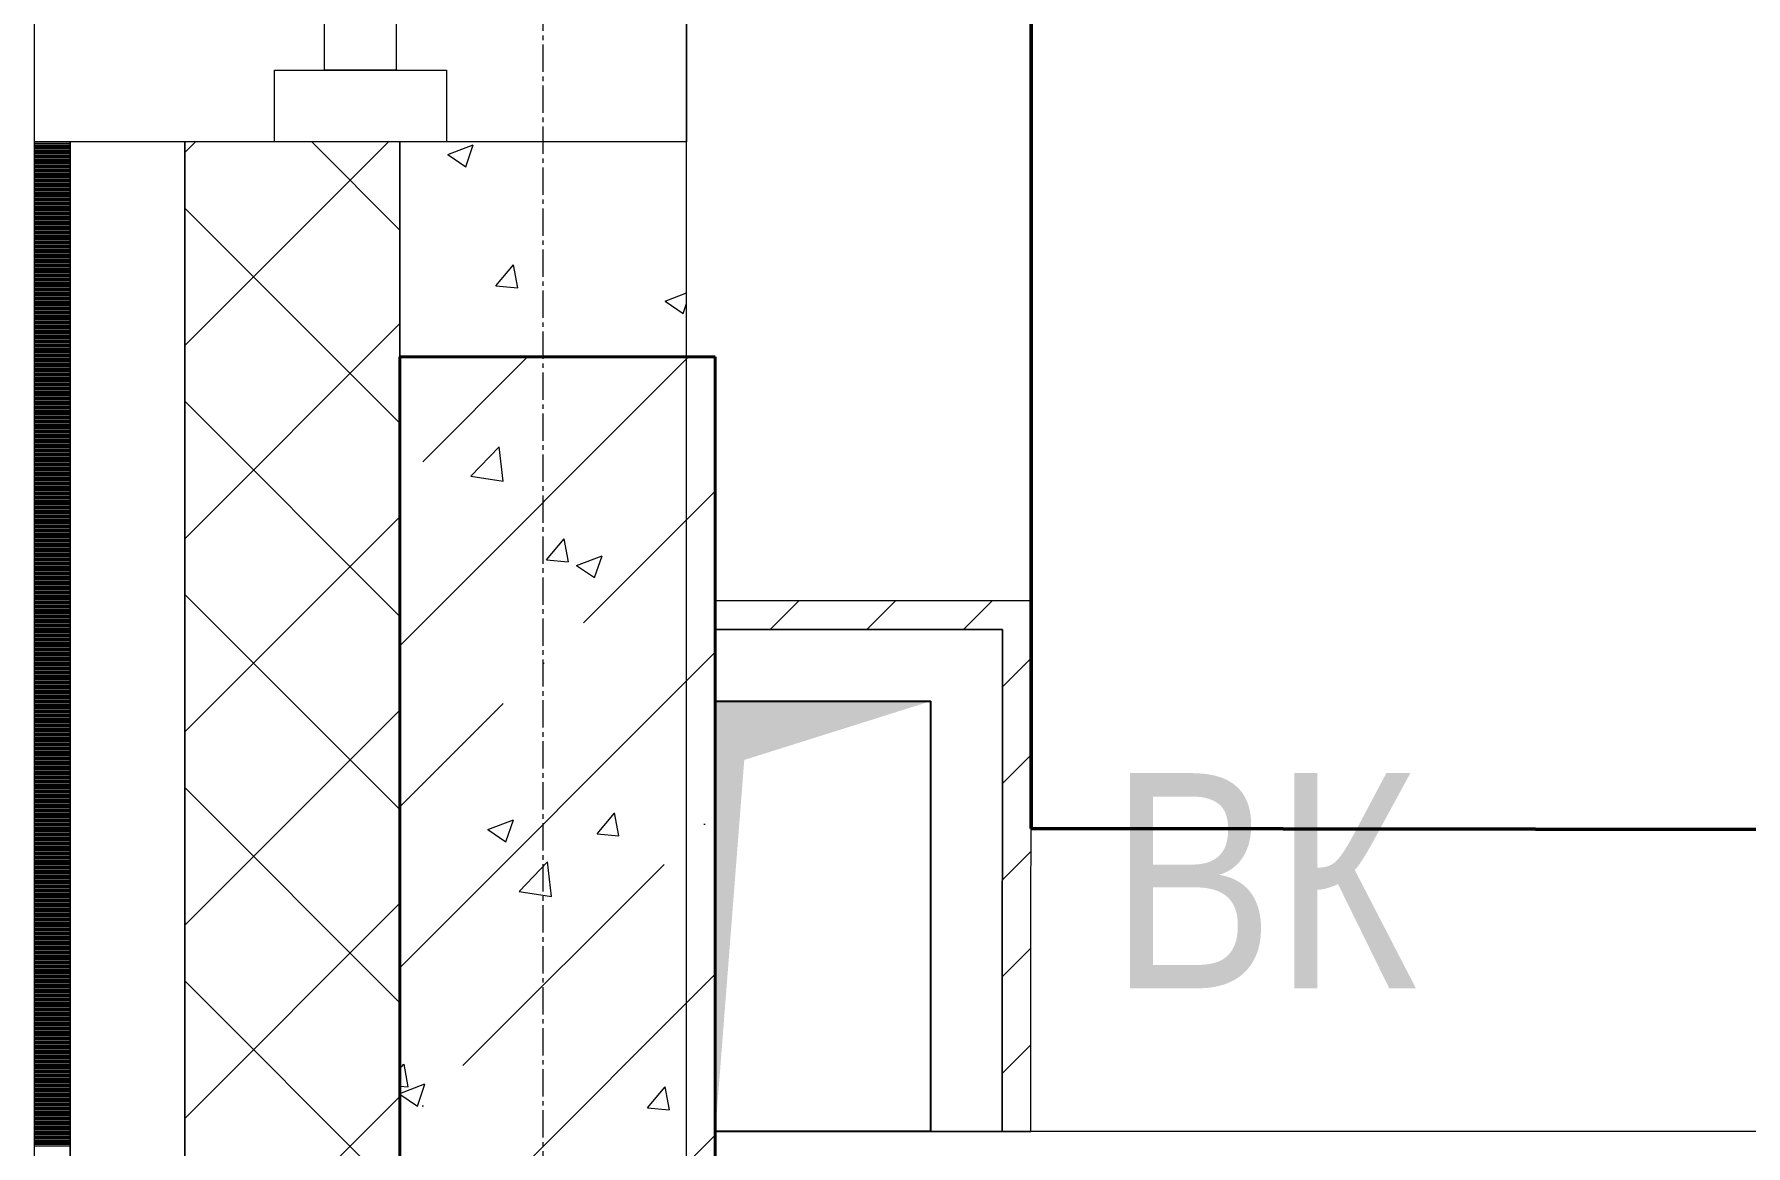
# Model space of a CAD drawing. Header units: millimetres. Extents: x -7155 to 483283, y -227682 to 148426.
# Drawn here: x -355 to 839, y 22900 to 23675 of the extents above; entities that cross this region are included whole.
import ezdxf

# ---------------------------------------------------------------- set-up
doc = ezdxf.new("R2010")
doc.units = ezdxf.units.MM
doc.linetypes.add('CENTER2', pattern=[28.575, 19.05, -3.175, 3.175, -3.175])
doc.linetypes.add('HIDDEN2', pattern=[4.7625, 3.175, -1.5875])
for name, color, linetype, lineweight in [('A-Wall_Материал_Газоблок_Контур', 250, 'Continuous', 0), ('АР_Колонны', 70, 'Continuous', 30), ('АР_Окна', 4, 'Continuous', 5), ('АР_Стены ГКЛ', 1, 'Continuous', 15), ('АР_Стены ЖБ', 7, 'Continuous', 30), ('АР_Стены ПЕНОблок', 52, 'Continuous', 20), ('АР_Тонкая', 254, 'Continuous', 5), ('АР_Утеплитель', 31, 'Continuous', 0), ('АР_Штриховка', 8, 'Continuous', 0), ('ВК_Шахты', 5, 'Continuous', 9)]:
    doc.layers.add(name, color=color, linetype=linetype, lineweight=lineweight)
doc.layers.add('АР_Оси_РД_100', color=7, linetype='Continuous', lineweight=0, true_color=0x525252)
doc.layers.add('РД_Оси_100', color=7, linetype='Continuous', lineweight=0, true_color=0x525252)
doc.styles.add('style1', font='ARIALN.TTF')

# ---------------------------------------------------------------- blocks, each defined once
blk = doc.blocks.new('СОШ_2200_АР_ОСИ_М100_28.05.24')
at = {"layer": 'АР_Оси_РД_100', "linetype": 'CENTER2'}
blk.add_line((0, -6155), (0, 139938.679), dxfattribs=at)

msp = doc.modelspace()

# ---------------------------------------------------------------- hatches: boundary and pattern name
at = {"layer": 'АР_Стены ГКЛ', "linetype": 'Continuous', "lineweight": 0, "true_color": 0x000000}
h = msp.add_hatch(dxfattribs=at)
h.set_pattern_fill('ANSI31', color=18, scale=15, style=0)
h.paths.add_polyline_path([(120, 23280), (120, 23260), (320.3, 23260), (340.3, 23280)], flags=0)
h = msp.add_hatch(dxfattribs=at)
h.set_pattern_fill('ANSI31', color=18, scale=15, angle=-360, style=0)
h.paths.add_polyline_path([(340.3, 23280), (320.3, 23260), (320, 22909.9), (340, 22909.9)], flags=0)
at = {"layer": 'АР_Штриховка', "linetype": 'Continuous', "lineweight": 5, "true_color": 0x000000}
h = msp.add_hatch(dxfattribs=at)
h.set_pattern_fill('ANSI35', color=18, scale=25, style=0)
h.paths.add_polyline_path([(-100, 22250), (120, 22250), (120, 23450), (-100, 23450)], flags=0)

# ---------------------------------------------------------------- linework, layer by layer
at = {"color": 18, "linetype": 'Continuous', "true_color": 0x000000}
for p, q in [((120, 22909.9, -267.7), (120, 23209.9, -267.7)), ((120, 23209.9, -267.7), (270, 23209.9, -267.7)), ((270, 23209.9, -267.7), (270, 22909.9, -267.7)), ((270, 22909.9, -267.7), (120, 22909.9, -267.7))]:
    msp.add_line(p, q, dxfattribs=at)
at = {"color": 1, "lineweight": 50}
msp.add_lwpolyline([(12013, 13770), (8049, 13770), (8049, 23114), (8049, 23114), (340.2, 23121.1), (340.2, 26400), (8107, 26400), (8107, 38493), (11900, 38493), (11906.3, 33940.1), (11084, 33940.1), (11084, 32130), (11084, 25094), (20554, 25094), (20520, 26066), (26487, 26066), (26487, 25653), (27232, 25653), (27232, 22077), (26434, 22077), (26434, 21700), (11906, 21700), (11906, 13770)], dxfattribs=at)
at = {"color": 18, "linetype": 'Continuous', "true_color": 0x000000}
msp.add_solid([(120, 22909.9, -267.7), (120, 23209.9, -267.7), (140.2, 23169, -267.7), (270, 23209.9, -267.7)], dxfattribs=at)
at = {"layer": 'A-Wall_Материал_Газоблок_Контур', "color": 18, "linetype": 'Continuous', "lineweight": 0, "true_color": 0x000000}
for p, q in [((-355, 26000), (-355, 23600)), ((100, 23600), (100, 26000))]:
    msp.add_line(p, q, dxfattribs=at)
at = {"layer": 'АР_Колонны', "color": 18, "linetype": 'HIDDEN2', "lineweight": 25, "true_color": 0x000000}
for p, q in [((-100, 23450), (120, 23450)), ((-100, 22250), (-100, 23450)), ((120, 23450), (120, 22250))]:
    msp.add_line(p, q, dxfattribs=at)
at = {"layer": 'АР_Колонны', "color": 18, "linetype": 'Continuous', "lineweight": 30, "true_color": 0x000000}
for p, q in [((120, 23450), (-100, 23450)), ((-100, 23450), (-100, 22250)), ((120, 22250), (120, 23450))]:
    msp.add_line(p, q, dxfattribs=at)
at = {"layer": 'АР_Окна', "color": 18, "linetype": 'Continuous', "lineweight": 5, "true_color": 0x000000}
for p, q in [((-355, 26000), (-355, 23600)), ((100, 26000), (100, 23600))]:
    msp.add_line(p, q, dxfattribs=at)
for points in [[(-152.5, 25950), (-102.5, 25950), (-102.5, 23650), (-152.5, 23650)], [(-67.5, 23650), (-67.5, 23600), (-187.5, 23600), (-187.5, 23650)]]:
    msp.add_lwpolyline(points, close=True, dxfattribs=at)
at = {"layer": 'АР_Стены ГКЛ', "color": 18, "linetype": 'Continuous', "lineweight": 5, "true_color": 0x000000}
for p, q in [((120, 23280), (120, 23260)), ((340.3, 23280), (120, 23280)), ((340, 22909.9), (340.3, 23280)), ((120, 23260), (120, 23210)), ((320.3, 23260), (120, 23260)), ((120, 23260), (320.3, 23260)), ((320, 22909.9), (320.3, 23260)), ((320.3, 23260), (320, 22909.9)), ((120, 23210), (270.3, 23210)), ((270.3, 23210), (270, 22909.9)), ((270, 22909.9), (320, 22909.9)), ((320, 22909.9), (340, 22909.9))]:
    msp.add_line(p, q, dxfattribs=at)
at = {"layer": 'АР_Стены ЖБ', "color": 18, "linetype": 'Continuous', "lineweight": 40, "true_color": 0x000000}
for p, q in [((120, 23450), (-100, 23450)), ((-100, 23450), (-100, 22250)), ((120, 22250), (120, 23450))]:
    msp.add_line(p, q, dxfattribs=at)
at = {"layer": 'АР_Стены ПЕНОблок', "color": 18, "linetype": 'Continuous', "lineweight": 20, "true_color": 0x000000}
for p, q in [((100, 23600), (-100, 23600)), ((-100, 23600), (-100, 22100)), ((100, 22100), (100, 23600))]:
    msp.add_line(p, q, dxfattribs=at)
at = {"layer": 'АР_Тонкая', "color": 18, "linetype": 'Continuous', "lineweight": 5, "true_color": 0x000000}
for p, q in [((-330, 23600), (-355, 23600)), ((-355, 23600), (-355, 22100)), ((-250, 23600), (-330, 23600)), ((-330, 23600), (-330, 22100)), ((-330, 22100), (-330, 23600)), ((-250, 22100), (-250, 23600))]:
    msp.add_line(p, q, dxfattribs=at)
at = {"layer": 'АР_Тонкая', "color": 18, "linetype": 'Continuous', "lineweight": 0, "true_color": 0x000000}
for p, q in [((120, 22910), (120, 22900)), ((6700, 22910), (120, 22910))]:
    msp.add_line(p, q, dxfattribs=at)
at = {"layer": 'АР_Утеплитель', "color": 18, "linetype": 'Continuous', "lineweight": 0, "true_color": 0x000000}
for p, q in [((-100, 23600), (-250, 23600)), ((-250, 23600), (-250, 22100)), ((-100, 22100), (-100, 23600))]:
    msp.add_line(p, q, dxfattribs=at)
at = {"layer": 'АР_Штриховка', "color": 18, "linetype": 'Continuous', "lineweight": 0, "true_color": 0x000000}
for p, q in [((-355, 23599), (-330, 23599)), ((-250, 23592.6), (-242.6, 23600)), ((-250, 23457.9), (-107.9, 23600)), ((-100, 23538.5), (-161.5, 23600)), ((-355, 23598), (-330, 23598)), ((-355, 23597), (-330, 23597)), ((-355, 23596), (-330, 23596)), ((-355, 23595), (-330, 23595)), ((-355, 23594), (-330, 23594)), ((-355, 23593), (-330, 23593)), ((-355, 23592), (-330, 23592)), ((-355, 23591), (-330, 23591)), ((-355, 23590), (-330, 23590)), ((-355, 23589), (-330, 23589)), ((-355, 23588), (-330, 23588)), ((-355, 23587), (-330, 23587)), ((-66.6, 23591.1), (-48.8, 23597.9)), ((-66.6, 23591.1), (-54, 23582.5)), ((-54, 23582.5), (-48.8, 23597.9)), ((-355, 23586), (-330, 23586)), ((-355, 23585), (-330, 23585)), ((-355, 23584), (-330, 23584)), ((-355, 23583), (-330, 23583)), ((-355, 23582), (-330, 23582)), ((-355, 23581), (-330, 23581)), ((-355, 23580), (-330, 23580)), ((-355, 23579), (-330, 23579)), ((-355, 23578), (-330, 23578)), ((-355, 23577), (-330, 23577)), ((-355, 23576), (-330, 23576)), ((-355, 23575), (-330, 23575)), ((-355, 23574), (-330, 23574)), ((-355, 23573), (-330, 23573)), ((-355, 23572), (-330, 23572)), ((-355, 23571), (-330, 23571)), ((-355, 23570), (-330, 23570)), ((-355, 23569), (-330, 23569)), ((-355, 23568), (-330, 23568)), ((-355, 23567), (-330, 23567)), ((-355, 23566), (-330, 23566)), ((-355, 23565), (-330, 23565)), ((-355, 23564), (-330, 23564)), ((-355, 23563), (-330, 23563)), ((-355, 23562), (-330, 23562)), ((-355, 23561), (-330, 23561)), ((-355, 23560), (-330, 23560)), ((-355, 23559), (-330, 23559)), ((-355, 23558), (-330, 23558)), ((-355, 23557), (-330, 23557)), ((-355, 23556), (-330, 23556)), ((-355, 23555), (-330, 23555)), ((-355, 23554), (-330, 23554)), ((-355, 23553), (-330, 23553)), ((-355, 23552), (-330, 23552)), ((-100, 23403.8), (-250, 23553.8)), ((-355, 23551), (-330, 23551)), ((-355, 23550), (-330, 23550)), ((-355, 23549), (-330, 23549)), ((-355, 23548), (-330, 23548)), ((-355, 23547), (-330, 23547)), ((-355, 23546), (-330, 23546)), ((-355, 23545), (-330, 23545)), ((-355, 23544), (-330, 23544)), ((-355, 23543), (-330, 23543)), ((-355, 23542), (-330, 23542)), ((-355, 23541), (-330, 23541)), ((-355, 23540), (-330, 23540)), ((-355, 23539), (-330, 23539)), ((-355, 23538), (-330, 23538)), ((-355, 23537), (-330, 23537)), ((-355, 23536), (-330, 23536)), ((-355, 23535), (-330, 23535)), ((-355, 23534), (-330, 23534)), ((-355, 23533), (-330, 23533)), ((-355, 23532), (-330, 23532)), ((-355, 23531), (-330, 23531)), ((-355, 23530), (-330, 23530)), ((-355, 23529), (-330, 23529)), ((-355, 23528), (-330, 23528)), ((-355, 23527), (-330, 23527)), ((-355, 23526), (-330, 23526)), ((-355, 23525), (-330, 23525)), ((-355, 23524), (-330, 23524)), ((-355, 23523), (-330, 23523)), ((-355, 23522), (-330, 23522)), ((-355, 23521), (-330, 23521)), ((-355, 23520), (-330, 23520)), ((-355, 23519), (-330, 23519)), ((-355, 23518), (-330, 23518)), ((-355, 23517), (-330, 23517)), ((-355, 23516), (-330, 23516)), ((-355, 23515), (-330, 23515)), ((-355, 23514), (-330, 23514)), ((-355, 23513), (-330, 23513)), ((-355, 23512), (-330, 23512)), ((-355, 23511), (-330, 23511)), ((-355, 23510), (-330, 23510)), ((-355, 23509), (-330, 23509)), ((-355, 23508), (-330, 23508)), ((-355, 23507), (-330, 23507)), ((-355, 23506), (-330, 23506)), ((-355, 23505), (-330, 23505)), ((-355, 23504), (-330, 23504)), ((-33, 23499.6), (-20.8, 23514.2)), ((-17.8, 23498.2), (-20.7, 23514.2)), ((-355, 23503), (-330, 23503)), ((-355, 23502), (-330, 23502)), ((-355, 23501), (-330, 23501)), ((-355, 23500), (-330, 23500)), ((-355, 23499), (-330, 23499)), ((-355, 23498), (-330, 23498)), ((-355, 23497), (-330, 23497)), ((-355, 23496), (-330, 23496)), ((-355, 23495), (-330, 23495)), ((-355, 23494), (-330, 23494)), ((-355, 23493), (-330, 23493)), ((-355, 23492), (-330, 23492)), ((-33, 23499.6), (-17.8, 23498.2)), ((85, 23488.8), (100, 23494.6)), ((-355, 23491), (-330, 23491)), ((-355, 23490), (-330, 23490)), ((-355, 23489), (-330, 23489)), ((-355, 23488), (-330, 23488)), ((-355, 23487), (-330, 23487)), ((-355, 23486), (-330, 23486)), ((-355, 23485), (-330, 23485)), ((-355, 23484), (-330, 23484)), ((-355, 23483), (-330, 23483)), ((-355, 23482), (-330, 23482)), ((-355, 23481), (-330, 23481)), ((-355, 23480), (-330, 23480)), ((85, 23488.8), (97.6, 23480.3)), ((97.6, 23480.3), (100, 23487.3)), ((-355, 23479), (-330, 23479)), ((-355, 23478), (-330, 23478)), ((-355, 23477), (-330, 23477)), ((-355, 23476), (-330, 23476)), ((-355, 23475), (-330, 23475)), ((-355, 23474), (-330, 23474)), ((-355, 23473), (-330, 23473)), ((-355, 23472), (-330, 23472)), ((-355, 23471), (-330, 23471)), ((-355, 23470), (-330, 23470)), ((-355, 23469), (-330, 23469)), ((-355, 23468), (-330, 23468)), ((-250, 23323.2), (-100, 23473.2)), ((-355, 23467), (-330, 23467)), ((-355, 23466), (-330, 23466)), ((-355, 23465), (-330, 23465)), ((-355, 23464), (-330, 23464)), ((-355, 23463), (-330, 23463)), ((-355, 23462), (-330, 23462)), ((-355, 23461), (-330, 23461)), ((-355, 23460), (-330, 23460)), ((-355, 23459), (-330, 23459)), ((-355, 23458), (-330, 23458)), ((-355, 23457), (-330, 23457)), ((-355, 23456), (-330, 23456)), ((-355, 23455), (-330, 23455)), ((-355, 23454), (-330, 23454)), ((-355, 23453), (-330, 23453)), ((-355, 23452), (-330, 23452)), ((-355, 23451), (-330, 23451)), ((-355, 23450), (-330, 23450)), ((-355, 23449), (-330, 23449)), ((-355, 23448), (-330, 23448)), ((-355, 23447), (-330, 23447)), ((-355, 23446), (-330, 23446)), ((-355, 23445), (-330, 23445)), ((-355, 23444), (-330, 23444)), ((-355, 23443), (-330, 23443)), ((-355, 23442), (-330, 23442)), ((-355, 23441), (-330, 23441)), ((-355, 23440), (-330, 23440)), ((-355, 23439), (-330, 23439)), ((-355, 23438), (-330, 23438)), ((-355, 23437), (-330, 23437)), ((-355, 23436), (-330, 23436)), ((-355, 23435), (-330, 23435)), ((-355, 23434), (-330, 23434)), ((-355, 23433), (-330, 23433)), ((-355, 23432), (-330, 23432)), ((-355, 23431), (-330, 23431)), ((-355, 23430), (-330, 23430)), ((-355, 23429), (-330, 23429)), ((-355, 23428), (-330, 23428)), ((-355, 23427), (-330, 23427)), ((-355, 23426), (-330, 23426)), ((-355, 23425), (-330, 23425)), ((-355, 23424), (-330, 23424)), ((-355, 23423), (-330, 23423)), ((-355, 23422), (-330, 23422)), ((-355, 23421), (-330, 23421)), ((-355, 23420), (-330, 23420)), ((-355, 23419), (-330, 23419)), ((-355, 23418), (-330, 23418)), ((-355, 23417), (-330, 23417)), ((-355, 23416), (-330, 23416)), ((-355, 23415), (-330, 23415)), ((-355, 23414), (-330, 23414)), ((-355, 23413), (-330, 23413)), ((-355, 23412), (-330, 23412)), ((-355, 23411), (-330, 23411)), ((-355, 23410), (-330, 23410)), ((-355, 23409), (-330, 23409)), ((-355, 23408), (-330, 23408)), ((-100, 23269.1), (-250, 23419.1)), ((-355, 23407), (-330, 23407)), ((-355, 23406), (-330, 23406)), ((-355, 23405), (-330, 23405)), ((-355, 23404), (-330, 23404)), ((-355, 23403), (-330, 23403)), ((-355, 23402), (-330, 23402)), ((-355, 23401), (-330, 23401)), ((-355, 23400), (-330, 23400)), ((-355, 23399), (-330, 23399)), ((-355, 23398), (-330, 23398)), ((-355, 23397), (-330, 23397)), ((-355, 23396), (-330, 23396)), ((-355, 23395), (-330, 23395)), ((-355, 23394), (-330, 23394)), ((-355, 23393), (-330, 23393)), ((-355, 23392), (-330, 23392)), ((-355, 23391), (-330, 23391)), ((-355, 23390), (-330, 23390)), ((-355, 23389), (-330, 23389)), ((-355, 23388), (-330, 23388)), ((-355, 23387), (-330, 23387)), ((-355, 23386), (-330, 23386)), ((-355, 23385), (-330, 23385)), ((-355, 23384), (-330, 23384)), ((-50.6, 23366.8), (-30.8, 23387.4)), ((-27.9, 23363.3), (-30.8, 23387.4)), ((-355, 23383), (-330, 23383)), ((-355, 23382), (-330, 23382)), ((-355, 23381), (-330, 23381)), ((-355, 23380), (-330, 23380)), ((-355, 23379), (-330, 23379)), ((-355, 23378), (-330, 23378)), ((-355, 23377), (-330, 23377)), ((-355, 23376), (-330, 23376)), ((-355, 23375), (-330, 23375)), ((-355, 23374), (-330, 23374)), ((-355, 23373), (-330, 23373)), ((-355, 23372), (-330, 23372)), ((-355, 23371), (-330, 23371)), ((-355, 23370), (-330, 23370)), ((-355, 23369), (-330, 23369)), ((-355, 23368), (-330, 23368)), ((-355, 23367), (-330, 23367)), ((-355, 23366), (-330, 23366)), ((-355, 23365), (-330, 23365)), ((-355, 23364), (-330, 23364)), ((-355, 23363), (-330, 23363)), ((-355, 23362), (-330, 23362)), ((-355, 23361), (-330, 23361)), ((-50.5, 23366.8), (-28, 23363.3)), ((-355, 23360), (-330, 23360)), ((-355, 23359), (-330, 23359)), ((-355, 23358), (-330, 23358)), ((-355, 23357), (-330, 23357)), ((-355, 23356), (-330, 23356)), ((-355, 23355), (-330, 23355)), ((-355, 23354), (-330, 23354)), ((-355, 23353), (-330, 23353)), ((-355, 23352), (-330, 23352)), ((-355, 23351), (-330, 23351)), ((-355, 23350), (-330, 23350)), ((-355, 23349), (-330, 23349)), ((-355, 23348), (-330, 23348)), ((-355, 23347), (-330, 23347)), ((-355, 23346), (-330, 23346)), ((-355, 23345), (-330, 23345)), ((-355, 23344), (-330, 23344)), ((-355, 23343), (-330, 23343)), ((-355, 23342), (-330, 23342)), ((-355, 23341), (-330, 23341)), ((-355, 23340), (-330, 23340)), ((-355, 23339), (-330, 23339)), ((-355, 23338), (-330, 23338)), ((-355, 23337), (-330, 23337)), ((-250, 23188.5), (-100, 23338.5)), ((-355, 23336), (-330, 23336)), ((-355, 23335), (-330, 23335)), ((-355, 23334), (-330, 23334)), ((-355, 23333), (-330, 23333)), ((-355, 23332), (-330, 23332)), ((-355, 23331), (-330, 23331)), ((-355, 23330), (-330, 23330)), ((-355, 23329), (-330, 23329)), ((-355, 23328), (-330, 23328)), ((-355, 23327), (-330, 23327)), ((-355, 23326), (-330, 23326)), ((-355, 23325), (-330, 23325)), ((-355, 23324), (-330, 23324)), ((-355, 23323), (-330, 23323)), ((-355, 23322), (-330, 23322)), ((-355, 23321), (-330, 23321)), ((-355, 23320), (-330, 23320)), ((-355, 23319), (-330, 23319)), ((-355, 23318), (-330, 23318)), ((-355, 23317), (-330, 23317)), ((-355, 23316), (-330, 23316)), ((-355, 23315), (-330, 23315)), ((-355, 23314), (-330, 23314)), ((-355, 23313), (-330, 23313)), ((2.2, 23308.5), (14.5, 23323.1)), ((17.5, 23307.2), (14.5, 23323.1)), ((-355, 23312), (-330, 23312)), ((-355, 23311), (-330, 23311)), ((-355, 23310), (-330, 23310)), ((-355, 23309), (-330, 23309)), ((-355, 23308), (-330, 23308)), ((-355, 23307), (-330, 23307)), ((-355, 23306), (-330, 23306)), ((-355, 23305), (-330, 23305)), ((-355, 23304), (-330, 23304)), ((-355, 23303), (-330, 23303)), ((-355, 23302), (-330, 23302)), ((-355, 23301), (-330, 23301)), ((2.2, 23308.5), (17.4, 23307.2)), ((23.2, 23304.6), (41, 23311.4)), ((23.2, 23304.6), (35.8, 23296.1)), ((35.8, 23296.1), (41, 23311.4)), ((-355, 23300), (-330, 23300)), ((-355, 23299), (-330, 23299)), ((-355, 23298), (-330, 23298)), ((-355, 23297), (-330, 23297)), ((-355, 23296), (-330, 23296)), ((-355, 23295), (-330, 23295)), ((-355, 23294), (-330, 23294)), ((-355, 23293), (-330, 23293)), ((-355, 23292), (-330, 23292)), ((-355, 23291), (-330, 23291)), ((-355, 23290), (-330, 23290)), ((-355, 23289), (-330, 23289)), ((-355, 23288), (-330, 23288)), ((-355, 23287), (-330, 23287)), ((-355, 23286), (-330, 23286)), ((-355, 23285), (-330, 23285)), ((-355, 23284), (-330, 23284)), ((-355, 23283), (-330, 23283)), ((-355, 23282), (-330, 23282)), ((-355, 23281), (-330, 23281)), ((-355, 23280), (-330, 23280)), ((-355, 23279), (-330, 23279)), ((-355, 23278), (-330, 23278)), ((-355, 23277), (-330, 23277)), ((-100, 23134.4), (-250, 23284.4)), ((-355, 23276), (-330, 23276)), ((-355, 23275), (-330, 23275)), ((-355, 23274), (-330, 23274)), ((-355, 23273), (-330, 23273)), ((-355, 23272), (-330, 23272)), ((-355, 23271), (-330, 23271)), ((-355, 23270), (-330, 23270)), ((-355, 23269), (-330, 23269)), ((-355, 23268), (-330, 23268)), ((-355, 23267), (-330, 23267)), ((-355, 23266), (-330, 23266)), ((-355, 23265), (-330, 23265)), ((-355, 23264), (-330, 23264)), ((-355, 23263), (-330, 23263)), ((-355, 23262), (-330, 23262)), ((-355, 23261), (-330, 23261)), ((-355, 23260), (-330, 23260)), ((-355, 23259), (-330, 23259)), ((-355, 23258), (-330, 23258)), ((-355, 23257), (-330, 23257)), ((-355, 23256), (-330, 23256)), ((-355, 23255), (-330, 23255)), ((-355, 23254), (-330, 23254)), ((-355, 23253), (-330, 23253)), ((-355, 23252), (-330, 23252)), ((-355, 23251), (-330, 23251)), ((-355, 23250), (-330, 23250)), ((-355, 23249), (-330, 23249)), ((-355, 23248), (-330, 23248)), ((-355, 23247), (-330, 23247)), ((-355, 23246), (-330, 23246)), ((-355, 23245), (-330, 23245)), ((-355, 23244), (-330, 23244)), ((-355, 23243), (-330, 23243)), ((-355, 23242), (-330, 23242)), ((-355, 23241), (-330, 23241)), ((-355, 23240), (-330, 23240)), ((-355, 23239), (-330, 23239)), ((-355, 23238), (-330, 23238)), ((-355, 23237), (-330, 23237)), ((-355, 23236), (-330, 23236)), ((-355, 23235), (-330, 23235)), ((-355, 23234), (-330, 23234)), ((-355, 23233), (-330, 23233)), ((-355, 23232), (-330, 23232)), ((-355, 23231), (-330, 23231)), ((-355, 23230), (-330, 23230)), ((-355, 23229), (-330, 23229)), ((-355, 23228), (-330, 23228)), ((-355, 23227), (-330, 23227)), ((-355, 23226), (-330, 23226)), ((-355, 23225), (-330, 23225)), ((-355, 23224), (-330, 23224)), ((-355, 23223), (-330, 23223)), ((-355, 23222), (-330, 23222)), ((-355, 23221), (-330, 23221)), ((-355, 23220), (-330, 23220)), ((-355, 23219), (-330, 23219)), ((-355, 23218), (-330, 23218)), ((-355, 23217), (-330, 23217)), ((-355, 23216), (-330, 23216)), ((-355, 23215), (-330, 23215)), ((-355, 23214), (-330, 23214)), ((-355, 23213), (-330, 23213)), ((-355, 23212), (-330, 23212)), ((-355, 23211), (-330, 23211)), ((-355, 23210), (-330, 23210)), ((-355, 23209), (-330, 23209)), ((-355, 23208), (-330, 23208)), ((-355, 23207), (-330, 23207)), ((-355, 23206), (-330, 23206)), ((-355, 23205), (-330, 23205)), ((-355, 23204), (-330, 23204)), ((-355, 23203), (-330, 23203)), ((-355, 23202), (-330, 23202)), ((-355, 23201), (-330, 23201)), ((-355, 23200), (-330, 23200)), ((-355, 23199), (-330, 23199)), ((-355, 23198), (-330, 23198)), ((-355, 23197), (-330, 23197)), ((-355, 23196), (-330, 23196)), ((-355, 23195), (-330, 23195)), ((-355, 23194), (-330, 23194)), ((-355, 23193), (-330, 23193)), ((-250, 23053.8), (-100, 23203.8)), ((-355, 23192), (-330, 23192)), ((-355, 23191), (-330, 23191)), ((-355, 23190), (-330, 23190)), ((-355, 23189), (-330, 23189)), ((-355, 23188), (-330, 23188)), ((-355, 23187), (-330, 23187)), ((-355, 23186), (-330, 23186)), ((-355, 23185), (-330, 23185)), ((-355, 23184), (-330, 23184)), ((-355, 23183), (-330, 23183)), ((-355, 23182), (-330, 23182)), ((-355, 23181), (-330, 23181)), ((-355, 23180), (-330, 23180)), ((-355, 23179), (-330, 23179)), ((-355, 23178), (-330, 23178)), ((-355, 23177), (-330, 23177)), ((-355, 23176), (-330, 23176)), ((-355, 23175), (-330, 23175)), ((-355, 23174), (-330, 23174)), ((-355, 23173), (-330, 23173)), ((-355, 23172), (-330, 23172)), ((-355, 23171), (-330, 23171)), ((-355, 23170), (-330, 23170)), ((-355, 23169), (-330, 23169)), ((-355, 23168), (-330, 23168)), ((-355, 23167), (-330, 23167)), ((-355, 23166), (-330, 23166)), ((-355, 23165), (-330, 23165)), ((-355, 23164), (-330, 23164)), ((-355, 23163), (-330, 23163)), ((-355, 23162), (-330, 23162)), ((-355, 23161), (-330, 23161)), ((-355, 23160), (-330, 23160)), ((-355, 23159), (-330, 23159)), ((-355, 23158), (-330, 23158)), ((-355, 23157), (-330, 23157)), ((-355, 23156), (-330, 23156)), ((-355, 23155), (-330, 23155)), ((-355, 23154), (-330, 23154)), ((-355, 23153), (-330, 23153)), ((-355, 23152), (-330, 23152)), ((-355, 23151), (-330, 23151)), ((-355, 23150), (-330, 23150)), ((-355, 23149), (-330, 23149)), ((-355, 23148), (-330, 23148)), ((-355, 23147), (-330, 23147)), ((-355, 23146), (-330, 23146)), ((-100, 22999.7), (-250, 23149.7)), ((-355, 23145), (-330, 23145)), ((-355, 23144), (-330, 23144)), ((-355, 23143), (-330, 23143)), ((-355, 23142), (-330, 23142)), ((-355, 23141), (-330, 23141)), ((-355, 23140), (-330, 23140)), ((-355, 23139), (-330, 23139)), ((-355, 23138), (-330, 23138)), ((-355, 23137), (-330, 23137)), ((-355, 23136), (-330, 23136)), ((-355, 23135), (-330, 23135)), ((-355, 23134), (-330, 23134)), ((-355, 23133), (-330, 23133)), ((-355, 23132), (-330, 23132)), ((-355, 23131), (-330, 23131)), ((-355, 23130), (-330, 23130)), ((-355, 23129), (-330, 23129)), ((-355, 23128), (-330, 23128)), ((-355, 23127), (-330, 23127)), ((-355, 23126), (-330, 23126)), ((-355, 23125), (-330, 23125)), ((-355, 23124), (-330, 23124)), ((-355, 23123), (-330, 23123)), ((-355, 23122), (-330, 23122)), ((-38.6, 23120.4), (-20.8, 23127.3)), ((-26, 23111.9), (-20.8, 23127.2)), ((37.5, 23117.5), (49.7, 23132)), ((52.7, 23116.1), (49.8, 23132.1)), ((-355, 23121), (-330, 23121)), ((-355, 23120), (-330, 23120)), ((-355, 23119), (-330, 23119)), ((-355, 23118), (-330, 23118)), ((-355, 23117), (-330, 23117)), ((-355, 23116), (-330, 23116)), ((-355, 23115), (-330, 23115)), ((-355, 23114), (-330, 23114)), ((-355, 23113), (-330, 23113)), ((-355, 23112), (-330, 23112)), ((-355, 23111), (-330, 23111)), ((-355, 23110), (-330, 23110)), ((-38.6, 23120.4), (-26, 23111.9)), ((37.5, 23117.5), (52.7, 23116.1)), ((-355, 23109), (-330, 23109)), ((-355, 23108), (-330, 23108)), ((-355, 23107), (-330, 23107)), ((-355, 23106), (-330, 23106)), ((-355, 23105), (-330, 23105)), ((-355, 23104), (-330, 23104)), ((-355, 23103), (-330, 23103)), ((-355, 23102), (-330, 23102)), ((-355, 23101), (-330, 23101)), ((-355, 23100), (-330, 23100)), ((-355, 23099), (-330, 23099)), ((-355, 23098), (-330, 23098)), ((-16.9, 23077.3), (2.9, 23097.9)), ((5.7, 23073.8), (2.9, 23097.9)), ((-355, 23097), (-330, 23097)), ((-355, 23096), (-330, 23096)), ((-355, 23095), (-330, 23095)), ((-355, 23094), (-330, 23094)), ((-355, 23093), (-330, 23093)), ((-355, 23092), (-330, 23092)), ((-355, 23091), (-330, 23091)), ((-355, 23090), (-330, 23090)), ((-355, 23089), (-330, 23089)), ((-355, 23088), (-330, 23088)), ((-355, 23087), (-330, 23087)), ((-355, 23086), (-330, 23086)), ((-355, 23085), (-330, 23085)), ((-355, 23084), (-330, 23084)), ((-355, 23083), (-330, 23083)), ((-355, 23082), (-330, 23082)), ((-355, 23081), (-330, 23081)), ((-355, 23080), (-330, 23080)), ((-355, 23079), (-330, 23079)), ((-355, 23078), (-330, 23078)), ((-355, 23077), (-330, 23077)), ((-355, 23076), (-330, 23076)), ((-355, 23075), (-330, 23075)), ((-355, 23074), (-330, 23074)), ((-16.9, 23077.3), (5.7, 23073.8)), ((-355, 23073), (-330, 23073)), ((-355, 23072), (-330, 23072)), ((-355, 23071), (-330, 23071)), ((-355, 23070), (-330, 23070)), ((-355, 23069), (-330, 23069)), ((-355, 23068), (-330, 23068)), ((-355, 23067), (-330, 23067)), ((-355, 23066), (-330, 23066)), ((-355, 23065), (-330, 23065)), ((-355, 23064), (-330, 23064)), ((-355, 23063), (-330, 23063)), ((-355, 23062), (-330, 23062)), ((-250, 22919.1), (-100, 23069.1)), ((-355, 23061), (-330, 23061)), ((-355, 23060), (-330, 23060)), ((-355, 23059), (-330, 23059)), ((-355, 23058), (-330, 23058)), ((-355, 23057), (-330, 23057)), ((-355, 23056), (-330, 23056)), ((-355, 23055), (-330, 23055)), ((-355, 23054), (-330, 23054)), ((-355, 23053), (-330, 23053)), ((-355, 23052), (-330, 23052)), ((-355, 23051), (-330, 23051)), ((-355, 23050), (-330, 23050)), ((-355, 23049), (-330, 23049)), ((-355, 23048), (-330, 23048)), ((-355, 23047), (-330, 23047)), ((-355, 23046), (-330, 23046)), ((-355, 23045), (-330, 23045)), ((-355, 23044), (-330, 23044)), ((-355, 23043), (-330, 23043)), ((-355, 23042), (-330, 23042)), ((-355, 23041), (-330, 23041)), ((-355, 23040), (-330, 23040)), ((-355, 23039), (-330, 23039)), ((-355, 23038), (-330, 23038)), ((-355, 23037), (-330, 23037)), ((-355, 23036), (-330, 23036)), ((-355, 23035), (-330, 23035)), ((-355, 23034), (-330, 23034)), ((-355, 23033), (-330, 23033)), ((-355, 23032), (-330, 23032)), ((-355, 23031), (-330, 23031)), ((-355, 23030), (-330, 23030)), ((-355, 23029), (-330, 23029)), ((-355, 23028), (-330, 23028)), ((-355, 23027), (-330, 23027)), ((-355, 23026), (-330, 23026)), ((-355, 23025), (-330, 23025)), ((-355, 23024), (-330, 23024)), ((-355, 23023), (-330, 23023)), ((-355, 23022), (-330, 23022)), ((-355, 23021), (-330, 23021)), ((-355, 23020), (-330, 23020)), ((-355, 23019), (-330, 23019)), ((-355, 23018), (-330, 23018)), ((-355, 23017), (-330, 23017)), ((-355, 23016), (-330, 23016)), ((-355, 23015), (-330, 23015)), ((-355, 23014), (-330, 23014)), ((-100, 22864.9), (-250, 23014.9)), ((-355, 23013), (-330, 23013)), ((-355, 23012), (-330, 23012)), ((-355, 23011), (-330, 23011)), ((-355, 23010), (-330, 23010)), ((-355, 23009), (-330, 23009)), ((-355, 23008), (-330, 23008)), ((-355, 23007), (-330, 23007)), ((-355, 23006), (-330, 23006)), ((-355, 23005), (-330, 23005)), ((-355, 23004), (-330, 23004)), ((-355, 23003), (-330, 23003)), ((-355, 23002), (-330, 23002)), ((-355, 23001), (-330, 23001)), ((-355, 23000), (-330, 23000)), ((-355, 22999), (-330, 22999)), ((-355, 22998), (-330, 22998)), ((-355, 22997), (-330, 22997)), ((-355, 22996), (-330, 22996)), ((-355, 22995), (-330, 22995)), ((-355, 22994), (-330, 22994)), ((-355, 22993), (-330, 22993)), ((-355, 22992), (-330, 22992)), ((-355, 22991), (-330, 22991)), ((-355, 22990), (-330, 22990)), ((-355, 22989), (-330, 22989)), ((-355, 22988), (-330, 22988)), ((-355, 22987), (-330, 22987)), ((-355, 22986), (-330, 22986)), ((-355, 22985), (-330, 22985)), ((-355, 22984), (-330, 22984)), ((-355, 22983), (-330, 22983)), ((-355, 22982), (-330, 22982)), ((-355, 22981), (-330, 22981)), ((-355, 22980), (-330, 22980)), ((-355, 22979), (-330, 22979)), ((-355, 22978), (-330, 22978)), ((-355, 22977), (-330, 22977)), ((-355, 22976), (-330, 22976)), ((-355, 22975), (-330, 22975)), ((-355, 22974), (-330, 22974)), ((-355, 22973), (-330, 22973)), ((-355, 22972), (-330, 22972)), ((-355, 22971), (-330, 22971)), ((-355, 22970), (-330, 22970)), ((-355, 22969), (-330, 22969)), ((-355, 22968), (-330, 22968)), ((-355, 22967), (-330, 22967)), ((-355, 22966), (-330, 22966)), ((-355, 22965), (-330, 22965)), ((-355, 22964), (-330, 22964)), ((-355, 22963), (-330, 22963)), ((-355, 22962), (-330, 22962)), ((-355, 22961), (-330, 22961)), ((-355, 22960), (-330, 22960)), ((-355, 22959), (-330, 22959)), ((-355, 22958), (-330, 22958)), ((-355, 22957), (-330, 22957)), ((-355, 22956), (-330, 22956)), ((-355, 22955), (-330, 22955)), ((-100, 22953.6), (-97.2, 22956.9)), ((-94.2, 22941), (-97.1, 22956.9)), ((-355, 22954), (-330, 22954)), ((-355, 22953), (-330, 22953)), ((-355, 22952), (-330, 22952)), ((-355, 22951), (-330, 22951)), ((-355, 22950), (-330, 22950)), ((-355, 22949), (-330, 22949)), ((-355, 22948), (-330, 22948)), ((-355, 22947), (-330, 22947)), ((-355, 22946), (-330, 22946)), ((-355, 22945), (-330, 22945)), ((-355, 22944), (-330, 22944)), ((-355, 22943), (-330, 22943)), ((-100, 22936.4), (-82.6, 22943.1)), ((-87.8, 22927.7), (-82.6, 22943)), ((-355, 22942), (-330, 22942)), ((-355, 22941), (-330, 22941)), ((-355, 22940), (-330, 22940)), ((-355, 22939), (-330, 22939)), ((-355, 22938), (-330, 22938)), ((-355, 22937), (-330, 22937)), ((-355, 22936), (-330, 22936)), ((-355, 22935), (-330, 22935)), ((-355, 22934), (-330, 22934)), ((-355, 22933), (-330, 22933)), ((-355, 22932), (-330, 22932)), ((-355, 22931), (-330, 22931)), ((-250, 22784.4), (-100, 22934.4)), ((-100, 22941.5), (-94.3, 22941)), ((-100, 22936), (-87.8, 22927.7)), ((72.7, 22926.4), (85, 22941)), ((88, 22925.1), (85, 22941)), ((-355, 22930), (-330, 22930)), ((-355, 22929), (-330, 22929)), ((-355, 22928), (-330, 22928)), ((-355, 22927), (-330, 22927)), ((-355, 22926), (-330, 22926)), ((-355, 22925), (-330, 22925)), ((-355, 22924), (-330, 22924)), ((-355, 22923), (-330, 22923)), ((-355, 22922), (-330, 22922)), ((-355, 22921), (-330, 22921)), ((-355, 22920), (-330, 22920)), ((-355, 22919), (-330, 22919)), ((72.7, 22926.4), (87.9, 22925.1)), ((-355, 22918), (-330, 22918)), ((-355, 22917), (-330, 22917)), ((-355, 22916), (-330, 22916)), ((-355, 22915), (-330, 22915)), ((-355, 22914), (-330, 22914)), ((-355, 22913), (-330, 22913)), ((-355, 22912), (-330, 22912)), ((-355, 22911), (-330, 22911)), ((-355, 22910), (-330, 22910)), ((-355, 22909), (-330, 22909)), ((-355, 22908), (-330, 22908)), ((-355, 22907), (-330, 22907)), ((-355, 22906), (-330, 22906)), ((-355, 22905), (-330, 22905)), ((-355, 22904), (-330, 22904)), ((-355, 22903), (-330, 22903)), ((-355, 22902), (-330, 22902)), ((-355, 22901), (-330, 22901)), ((-355, 22900), (-330, 22900))]:
    msp.add_line(p, q, dxfattribs=at)

# ---------------------------------------------------------------- block references
at = {"layer": 'РД_Оси_100'}
msp.add_blockref('СОШ_2200_АР_ОСИ_М100_28.05.24', (0, 0), dxfattribs=at)

# ---------------------------------------------------------------- texts
at = {"layer": 'ВК_Шахты', "color": 18, "lineweight": 50, "true_color": 0x000000, "style": 'style1'}
msp.add_text('ВК', height=150, dxfattribs=at).set_placement((395.1, 23009.8))

doc.saveas('drawing.dxf')
